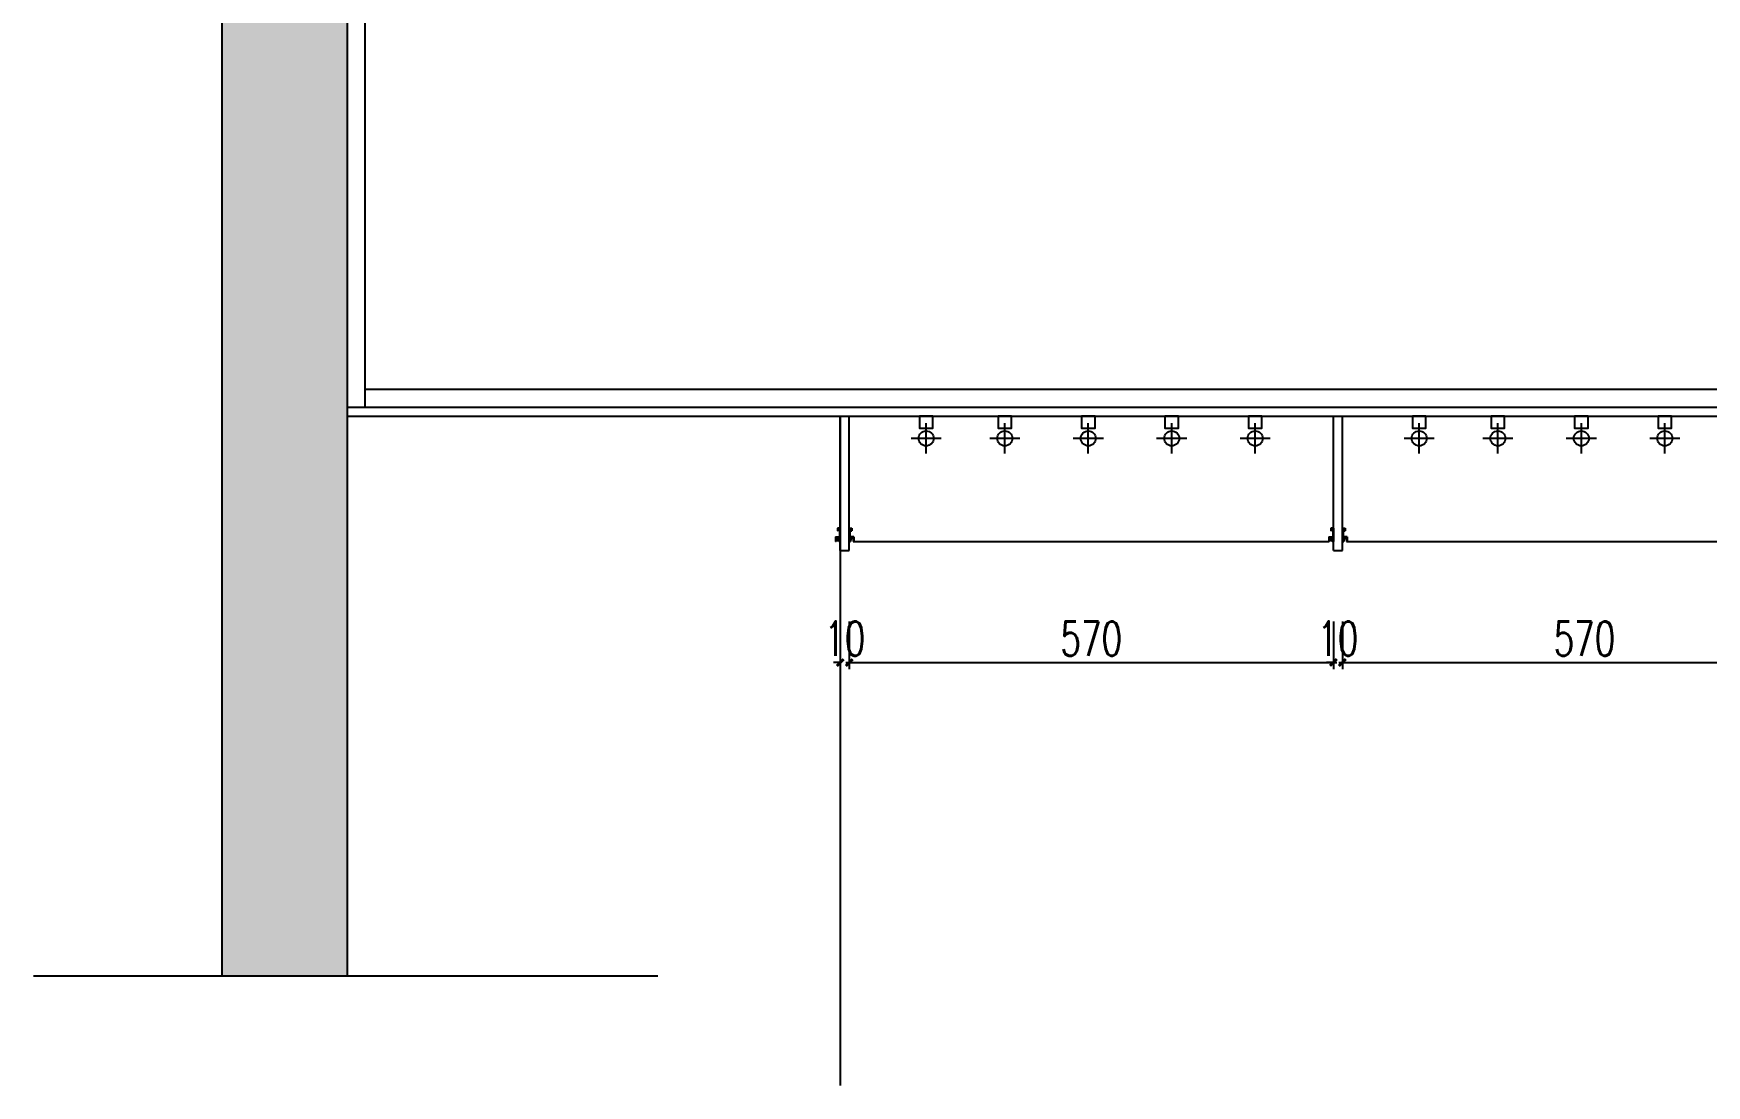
# Model space of a CAD drawing. Header units: millimetres. Extents: x 5625199 to 7433318, y -3316392 to -2552493.
# Drawn here: x 5941445 to 5943312, y -2589303 to -2588129 of the extents above; entities that cross this region are included whole.
import ezdxf

# ---------------------------------------------------------------- set-up
doc = ezdxf.new("R2010")
doc.units = ezdxf.units.MM
doc.header["$PDMODE"] = 35
doc.header["$PDSIZE"] = -10
for name, color, linetype in [('155', 155, 'Continuous'), ('C-灯具', 51, 'Continuous'), ('D-外部标注', 165, 'Continuous')]:
    doc.layers.add(name, color=color, linetype=linetype)
doc.styles.add('标注-尺寸', font='simplex.shx', dxfattribs={"width": 0.7})
doc.dimstyles.new('MS55', dxfattribs={"dimscale": 0, "dimtxt": 5, "dimasz": 1, "dimexe": 1, "dimexo": 0.8, "dimgap": 1, "dimtad": 1, "dimdec": 0, "dimrnd": 5, "dimdsep": 46, "dimtxsty": '标注-尺寸', "dimblk": 'ARCHTICK', "dimcen": 0, "dimdle": 0.5, "dimclrd": 256, "dimclre": 256, "dimclrt": 50, "dimadec": 0, "dimazin": 0, "dimtfac": 1, "dimtdec": 0, "dimtix": 1, "dimtofl": 0, "dimtmove": 2, "dimatfit": 3, "dimldrblk": 'jt2', "dimfxl": 6, "dimfxlon": 1, "dimtvp": 1, "dimtolj": 1, "dimtzin": 0, "dimarcsym": 0})

# ---------------------------------------------------------------- blocks, each defined once
blk = doc.blocks.new('A$C0C1D23EB')
at = {"layer": 'D-外部标注', "color": 8, "linetype": 'ByBlock'}
for p, q in [((0, 10), (0, 0)), ((0, 10), (2, 10)), ((0, 0), (1, 0)), ((0.5, 9.5), (0.5, 0.5)), ((0.5, 9.5), (1.5, 9.5)), ((3.5, 3.5), (0.5, 3.5)), ((3, 3), (0.5, 3)), ((0.5, 0.5), (0.6, 0.5)), ((0.6, 0.5), (1.5, 3)), ((1, 0), (2, 3)), ((1.5, 9.5), (1.5, 8)), ((1.5, 8), (2, 8)), ((2, 10), (2, 8)), ((3, 3), (3, 0)), ((3, 0), (3.5, 0)), ((3.5, 3.5), (3.5, 0))]:
    blk.add_line(p, q, dxfattribs=at)
blk = doc.blocks.new('A$C3DAF4441')
at = {"layer": 'C-灯具'}
for p, q in [((21.9, 54.3), (21.9, 10.5)), ((0, 32.4), (43.8, 32.4))]:
    blk.add_line(p, q, dxfattribs=at)
blk.add_lwpolyline([(12.1, 0), (31.7, 0), (31.7, 17.7), (12.1, 17.7)], close=True, dxfattribs=at)
blk.add_circle((21.9, 32.4), 10.9, dxfattribs=at)
blk = doc.blocks.new('_ArchTick')
at = {"color": 0, "linetype": 'ByBlock', "const_width": 0.4}
blk.add_lwpolyline([(-0.5, -0.5), (0.5, 0.5)], dxfattribs=at)
blk = doc.blocks.new('*D718')
at = {"layer": '155', "lineweight": -2, "ltscale": 500, "transparency": 16777216}
for p, q in [((5942345.3, -2588785.3), (5942345.3, -2588838.7)), ((5942355.3, -2588785.3), (5942355.3, -2588838.7)), ((5942345.3, -2588831.1), (5942337.7, -2588831.1)), ((5942355.3, -2588831.1), (5942362.9, -2588831.1))]:
    blk.add_line(p, q, dxfattribs=at)
at = {"layer": 'Defpoints', "color": 0, "transparency": 16777216}
for p in [(5942345.3, -2588706.2), (5942355.3, -2588706.2), (5942355.3, -2588831.1)]:
    blk.add_point(p, dxfattribs=at)
at = {"layer": '155', "linetype": 'ByBlock', "lineweight": -2, "transparency": 16777216, "xscale": 7.629394531250116, "yscale": 7.629394531250116, "zscale": 7.629394531250116}
blk.add_blockref('_ArchTick', (5942345.3, -2588831.1), dxfattribs=at)
at = {"layer": '155', "linetype": 'ByBlock', "lineweight": -2, "transparency": 16777216, "xscale": 7.629394531250116, "yscale": 7.629394531250116, "zscale": 7.629394531250116, "rotation": 180}
blk.add_blockref('_ArchTick', (5942355.3, -2588831.1), dxfattribs=at)
at = {"layer": '155', "color": 50, "ltscale": 500, "transparency": 16777216, "insert": (5942350.3, -2588804.4), "char_height": 38.15, "attachment_point": 5, "style": '标注-尺寸'}
blk.add_mtext('\\A1;10', dxfattribs=at)
blk = doc.blocks.new('jt2')
at = {"ltscale": 0.1}
blk.add_line((0, 0), (-1, 0), dxfattribs=at)
at = {"color": 6, "ltscale": 0.1}
blk.add_lwpolyline([(-1.22, 1.26), (-0.72, 1.5), (0.02, 0), (-0.72, -1.5), (-1.22, -1.26), (0, 0), (-1.22, 1.26)], dxfattribs=at)
blk = doc.blocks.new('*D719')
at = {"layer": '155', "lineweight": -2, "ltscale": 500, "transparency": 16777216}
for p, q in [((5942355.3, -2588785.3), (5942355.3, -2588838.7)), ((5942895.3, -2588785.3), (5942895.3, -2588838.7)), ((5942351.5, -2588831.1), (5942899.1, -2588831.1))]:
    blk.add_line(p, q, dxfattribs=at)
at = {"layer": 'Defpoints', "color": 0, "transparency": 16777216}
for p in [(5942355.3, -2588706.2), (5942895.3, -2588706.2), (5942895.3, -2588831.1)]:
    blk.add_point(p, dxfattribs=at)
at = {"layer": '155', "linetype": 'ByBlock', "lineweight": -2, "transparency": 16777216, "xscale": 7.629394531250116, "yscale": 7.629394531250116, "zscale": 7.629394531250116, "rotation": 180}
blk.add_blockref('_ArchTick', (5942355.3, -2588831.1), dxfattribs=at)
at = {"layer": '155', "linetype": 'ByBlock', "lineweight": -2, "transparency": 16777216, "xscale": 7.629394531250116, "yscale": 7.629394531250116, "zscale": 7.629394531250116}
blk.add_blockref('_ArchTick', (5942895.3, -2588831.1), dxfattribs=at)
at = {"layer": '155', "color": 50, "ltscale": 500, "transparency": 16777216, "insert": (5942625.3, -2588804.4), "char_height": 38.147, "attachment_point": 5, "style": '标注-尺寸'}
blk.add_mtext('\\A1;\\A1;570', dxfattribs=at)
blk = doc.blocks.new('*D720')
at = {"layer": '155', "lineweight": -2, "ltscale": 500, "transparency": 16777216}
for p, q in [((5942895.3, -2588785.3), (5942895.3, -2588838.7)), ((5942905.3, -2588785.3), (5942905.3, -2588838.7)), ((5942895.3, -2588831.1), (5942887.7, -2588831.1)), ((5942905.3, -2588831.1), (5942912.9, -2588831.1))]:
    blk.add_line(p, q, dxfattribs=at)
at = {"layer": 'Defpoints', "color": 0, "transparency": 16777216}
for p in [(5942895.3, -2588706.2), (5942905.3, -2588706.2), (5942905.3, -2588831.1)]:
    blk.add_point(p, dxfattribs=at)
at = {"layer": '155', "linetype": 'ByBlock', "lineweight": -2, "transparency": 16777216, "xscale": 7.629394531250116, "yscale": 7.629394531250116, "zscale": 7.629394531250116}
blk.add_blockref('_ArchTick', (5942895.3, -2588831.1), dxfattribs=at)
at = {"layer": '155', "linetype": 'ByBlock', "lineweight": -2, "transparency": 16777216, "xscale": 7.629394531250116, "yscale": 7.629394531250116, "zscale": 7.629394531250116, "rotation": 180}
blk.add_blockref('_ArchTick', (5942905.3, -2588831.1), dxfattribs=at)
at = {"layer": '155', "color": 50, "ltscale": 500, "transparency": 16777216, "insert": (5942900.3, -2588804.4), "char_height": 38.15, "attachment_point": 5, "style": '标注-尺寸'}
blk.add_mtext('\\A1;10', dxfattribs=at)
blk = doc.blocks.new('*D721')
at = {"layer": '155', "lineweight": -2, "ltscale": 500, "transparency": 16777216}
for p, q in [((5942905.3, -2588785.3), (5942905.3, -2588838.7)), ((5943445.3, -2588785.3), (5943445.3, -2588838.7)), ((5942901.5, -2588831.1), (5943449.1, -2588831.1))]:
    blk.add_line(p, q, dxfattribs=at)
at = {"layer": 'Defpoints', "color": 0, "transparency": 16777216}
for p in [(5942905.3, -2588706.2), (5943445.3, -2588706.2), (5943445.3, -2588831.1)]:
    blk.add_point(p, dxfattribs=at)
at = {"layer": '155', "linetype": 'ByBlock', "lineweight": -2, "transparency": 16777216, "xscale": 7.629394531250116, "yscale": 7.629394531250116, "zscale": 7.629394531250116, "rotation": 180}
blk.add_blockref('_ArchTick', (5942905.3, -2588831.1), dxfattribs=at)
at = {"layer": '155', "linetype": 'ByBlock', "lineweight": -2, "transparency": 16777216, "xscale": 7.629394531250116, "yscale": 7.629394531250116, "zscale": 7.629394531250116}
blk.add_blockref('_ArchTick', (5943445.3, -2588831.1), dxfattribs=at)
at = {"layer": '155', "color": 50, "ltscale": 500, "transparency": 16777216, "insert": (5943175.3, -2588804.4), "char_height": 38.147, "attachment_point": 5, "style": '标注-尺寸'}
blk.add_mtext('\\A1;\\A1;570', dxfattribs=at)

msp = doc.modelspace()

# ---------------------------------------------------------------- hatches: boundary and pattern name
at = {"layer": '155', "ltscale": 500}
h = msp.add_hatch(dxfattribs=at)
h.set_pattern_fill('钢筋混凝土', color=250, scale=3)
h.set_pattern_definition([(45, (230312.0685, -417409.755), (-5.303300859, 5.303300859), []), (50, (230312.068, -417409.755), (21.51780548, -1.88256405), [2.25, -24.75]), (355, (230312.068, -417409.755), (-4.16254001, 22.56576401), [1.8, -19.8]), (100.4514, (230313.862, -417409.912), (17.35528145, 20.68318626), [1.9122057, -21.03426336]), (46.1842, (230312.068, -417403.755), (32.01723146, -4.96557043), [3.375, -37.125]), (96.6356, (230314.737, -417404.17), (28.03988117, 29.22353613), [2.86830864, -31.55139]), (351.1842, (230312.07, -417403.755), (28.03985835, 29.22355803), [2.7, -29.7]), (21, (230315.068, -417405.255), (17.907211564, -12.07856672), [2.25, -24.75]), (326, (230315.068, -417405.255), (7.29945996, 21.75450135), [1.8, -19.8]), (71.4514, (230316.56, -417406.262), (25.20667886, 9.6759149), [1.9122057, -21.03426336]), (37.5, (230312.0685, -417409.755), (0.36479566, 9.986815615), [0, -19.56, 0, -20.1, 0, -19.875]), (7.5, (230312.068, -417409.755), (7.892086123, 11.832351356), [0, -11.46, 0, -19.11, 0, -7.575]), (327.5, (230305.3785, -417409.755), (16.014673085, -0.676646152), [0, -7.5, 0, -23.4, 0, -31.05]), (317.5, (230302.378, -417409.755), (17.49558508, 3.00314947), [0, -9.75, 0, -15.54, 0, -22.05])])
h.paths.add_polyline_path([(5941795.3, -2586955.25), (5941655.3, -2586955.25), (5941655.3, -2589180.7), (5941795.3, -2589180.7)])

# ---------------------------------------------------------------- linework, layer by layer
at = {"ltscale": 500}
for p, q in [((5941655.3, -2586955.25), (5941655.3, -2589180.7)), ((5941795.3, -2586955.25), (5941795.3, -2589180.7)), ((5942345.3, -2588556.16), (5942345.3, -2589303.14)), ((5941445.33, -2589180.7), (5942141.84, -2589180.7))]:
    msp.add_line(p, q, dxfattribs=at)
at = {"color": 8, "linetype": 'ByBlock'}
for p, q in [((5941815.3, -2588546.16), (5941815.3, -2587866.16)), ((5941815.3, -2588526.16, 0), (5943985.51, -2588526.16, 0)), ((5942360.55, -2588696.16, 0), (5942890.05, -2588696.16, 0)), ((5942910.55, -2588696.16, 0), (5943440.05, -2588696.16, 0))]:
    msp.add_line(p, q, dxfattribs=at)
at = {"color": 4, "linetype": 'ByBlock'}
for p, q in [((5941795.3, -2588546.16, 0), (5943985.51, -2588546.16, 0)), ((5941795.3, -2588556.16, 0), (5943985.51, -2588556.16, 0)), ((5942345.3, -2588706.16), (5942345.3, -2588556.16)), ((5942355.3, -2588706.16), (5942355.3, -2588556.16)), ((5942895.3, -2588706.16), (5942895.3, -2588556.16)), ((5942905.3, -2588706.16), (5942905.3, -2588556.16)), ((5942345.3, -2588706.16), (5942355.3, -2588706.16)), ((5942895.3, -2588706.16), (5942905.3, -2588706.16))]:
    msp.add_line(p, q, dxfattribs=at)

# ---------------------------------------------------------------- block references
at = {"layer": 'D-外部标注', "xscale": 0.7680000000000003, "yscale": 0.7680000000000003, "zscale": 0.7680000000000003, "rotation": 180}
for p in [(5942457.86, -2588556.16, 0), (5942545.63, -2588556.16, 0), (5942638.72, -2588556.16, 0), (5942731.81, -2588556.16, 0), (5942824.9, -2588556.16, 0), (5943007.86, -2588556.16, 0), (5943095.63, -2588556.16, 0), (5943188.72, -2588556.16, 0), (5943281.81, -2588556.16, 0)]:
    msp.add_blockref('A$C3DAF4441', p, dxfattribs=at)
at = {"layer": 'D-外部标注', "color": 15, "yscale": 1.5, "zscale": 1.5}
for p, xscale in [((5942345.3, -2588696.16, 0), -1.5), ((5942355.3, -2588696.16, 0), 1.5), ((5942895.3, -2588696.16, 0), -1.5), ((5942905.3, -2588696.16, 0), 1.5)]:
    msp.add_blockref('A$C0C1D23EB', p, dxfattribs=dict(at, xscale=xscale))

# ---------------------------------------------------------------- dimensions: what is measured, and where the dimension line sits
at = {"layer": '155', "ltscale": 500}
for base, p1, p2, picture, middle in [((5942355.3, -2588831.07), (5942345.3, -2588706.16), (5942355.3, -2588706.16), '*D718', (5942350.3, -2588804.37)), ((5942905.3, -2588831.07), (5942895.3, -2588706.16), (5942905.3, -2588706.16), '*D720', (5942900.3, -2588804.37))]:
    dim = msp.add_linear_dim(base=base, p1=p1, p2=p2, dimstyle='MS55', override={"dimscale": 7.629395}, dxfattribs=at)
    dim.commit()
    dim.dimension.update_dxf_attribs({"geometry": picture, "text_midpoint": middle})
for base, p1, p2, picture, middle in [((5942895.3, -2588831.07), (5942355.3, -2588706.16), (5942895.3, -2588706.16), '*D719', (5942625.3, -2588804.37)), ((5943445.3, -2588831.07), (5942905.3, -2588706.16), (5943445.3, -2588706.16), '*D721', (5943175.3, -2588804.37))]:
    dim = msp.add_linear_dim(base=base, p1=p1, p2=p2, text='\\A1;570', dimstyle='MS55', override={"dimscale": 7.629395, "dimtxsty": '标注-尺寸'}, dxfattribs=at)
    dim.commit()
    dim.dimension.update_dxf_attribs({"geometry": picture, "text_midpoint": middle})

doc.saveas('drawing.dxf')
